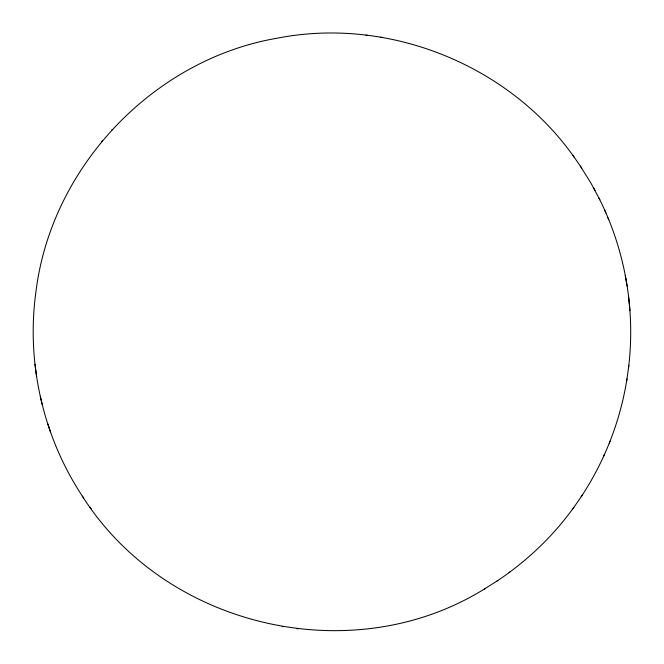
<?xml version="1.0" encoding="UTF-8"?>
<svg xmlns="http://www.w3.org/2000/svg" width="664" height="664" viewBox="0 0 664 664"><rect width="100%" height="100%" fill="white"/><g stroke="black" fill="none" stroke-linecap="round" stroke-linejoin="round"><path stroke-width="1" d="M628.534 367.79C635.614 309.764 625.189 249.672 598.671 197.548M581.216 496.722C604.63 461.289 620.417 420.802 626.974 378.837M626.609 381.526L628.874 365.308M603.526 456.608L604.414 454.558M609.228 443.187L610.091 441.178M496.987 581.083C526.71 561.321 553.029 536.354 573.845 507.329M572.808 508.865L582.262 495.17M574.493 157.642C509.462 65.022 388.855 16.434 277.743 38.097C153.699 59.129 51.468 166.556 36.005 291.272C25.938 362.959 43.251 438.032 83.672 498.083M101.725 141.573L102.563 140.619M111.452 130.426L112.249 129.53M82.411 496.257C165.535 627.447 351.97 671.13 484.38 589.018L485.094 588.545M509.163 572.534L510.06 571.945M484.38 589.018L497.792 580.552M297.065 628.725L297.912 628.849M282.225 626.625L283.171 626.758M380.605 37.217L381.908 37.433M366.022 35.151L367.242 35.35M580.319 166.075L590.918 183.056L599.841 199.798M572.883 155.334L581.755 168.125M90.022 507.163L91.433 509.205M593.641 187.912L595.035 190.593M604.647 210.081L605.867 212.936M607.776 217.443L608.747 219.734M50.58 432.181L47.7 423.632M42.338 404.94L40.296 396.333M627.115 286.018L625.264 275.543M34.976 364.229L36.611 376.596M629.937 310.627L628.642 297.157"/></g></svg>
